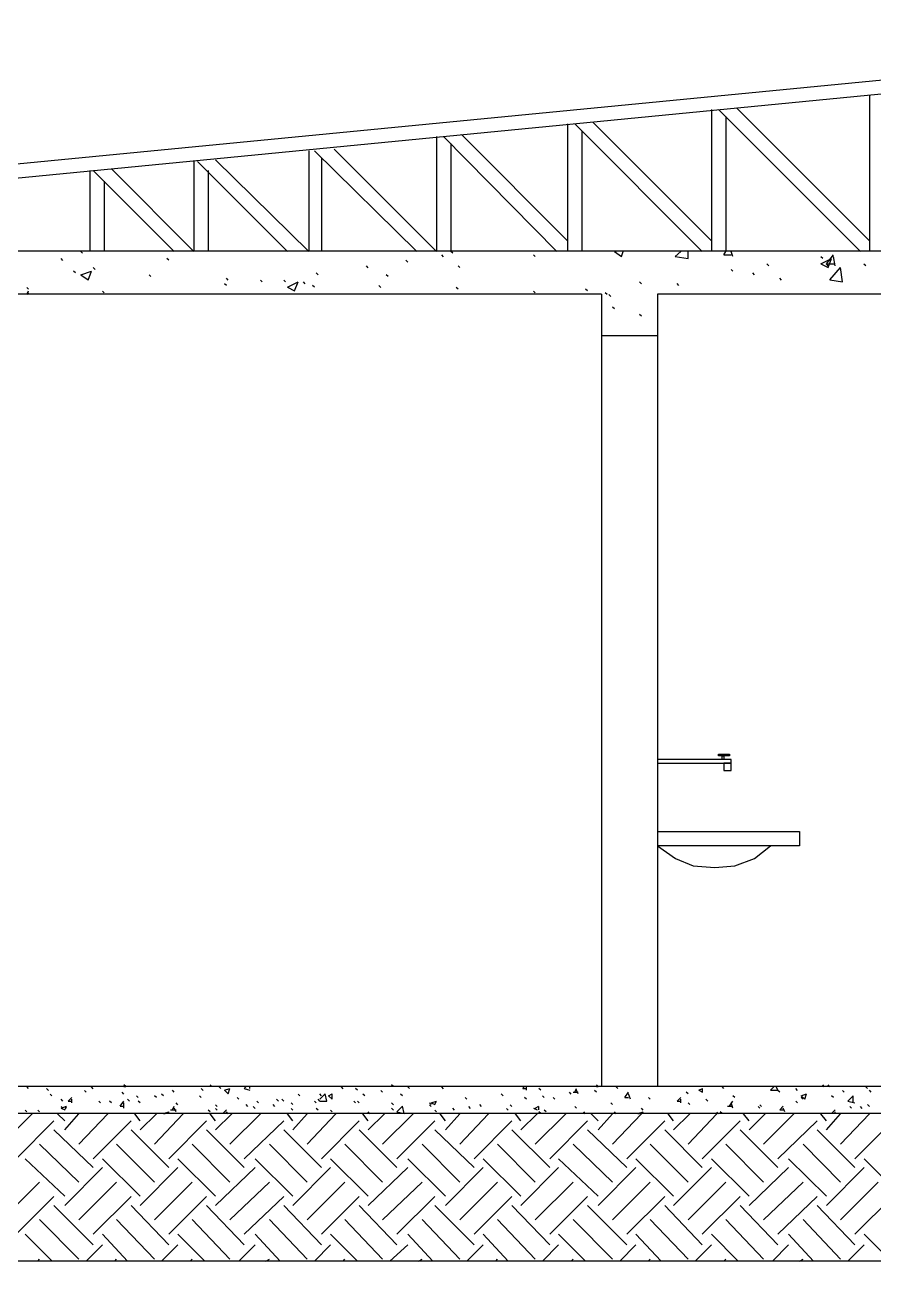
# Model space of a CAD drawing. Header units: millimetres. Extents: x -518.8 to -461.2, y 3.5 to 44.2.
# Drawn here: x -475.902 to -472.894, y 39.713 to 44.166 of the extents above; entities that cross this region are included whole.
import ezdxf

# ---------------------------------------------------------------- set-up
doc = ezdxf.new("R2010")
doc.units = ezdxf.units.MM
doc.header["$MEASUREMENT"] = 0
for name, color, linetype in [('10', 10, 'Continuous'), ('2', 2, 'Continuous'), ('5', 5, 'Continuous'), ('6', 6, 'Continuous')]:
    doc.layers.add(name, color=color, linetype=linetype)

msp = doc.modelspace()

# ---------------------------------------------------------------- linework, layer by layer
at = {"layer": '10'}
for points in [[(-462.5775, 43.3646), (-470.8534, 44.1661), (-470.8534, 44.1661), (-479.1233, 43.3646)], [(-470.879, 44.1157), (-479.1166, 43.3135)]]:
    msp.add_lwpolyline(points, dxfattribs=at)
at = {"layer": '2'}
for points in [[(-473.6609, 41.5511), (-473.4, 41.5511), (-473.4, 41.5639), (-473.6609, 41.5639), (-473.6609, 41.5511)], [(-473.406, 41.5766), (-473.4444, 41.5766), (-473.4444, 41.5827), (-473.406, 41.5827), (-473.406, 41.5766)], [(-473.4256, 41.5639), (-473.4316, 41.5639), (-473.4316, 41.5766), (-473.4256, 41.5766), (-473.4256, 41.5639)], [(-473.4, 41.5511), (-473.4256, 41.5511), (-473.4256, 41.5255), (-473.4, 41.5255), (-473.4, 41.5511)], [(-473.6609, 41.309), (-473.1579, 41.309), (-473.1579, 41.2578), (-473.1579, 41.2578), (-473.6609, 41.2578), (-473.6609, 41.2578), (-473.597, 41.2135), (-473.5339, 41.1879), (-473.4572, 41.1819), (-473.3872, 41.1879), (-473.3173, 41.2135), (-473.2602, 41.2578)]]:
    msp.add_lwpolyline(points, dxfattribs=at)
at = {"layer": '5'}
for points in [[(-462.3805, 43.3654), (-479.3203, 43.3654)], [(-473.8587, 43.2127), (-478.9196, 43.2127)], [(-473.8587, 43.2127), (-473.8587, 40.4052)], [(-473.6609, 43.2127), (-473.6609, 40.4052)], [(-469.6504, 43.2127), (-473.6609, 43.2127)], [(-473.8587, 43.0661), (-473.6609, 43.0661)], [(-464.7361, 40.4052), (-478.9196, 40.4052)], [(-469.0963, 40.3097), (-478.9196, 40.3097)]]:
    msp.add_lwpolyline(points, dxfattribs=at)
at = {"layer": '6'}
for points in [[(-472.9098, 43.918), (-472.9098, 43.3646)], [(-473.4699, 43.8669), (-473.4699, 43.3646)], [(-472.9414, 43.3646), (-473.4444, 43.8669)], [(-472.9098, 43.4022), (-473.3812, 43.8736)], [(-473.9797, 43.8165), (-473.9797, 43.3646)], [(-473.5023, 43.3646), (-473.9542, 43.8165)], [(-473.4699, 43.4022), (-473.8902, 43.8225)], [(-473.4188, 43.8421), (-473.4188, 43.3646)], [(-474.4444, 43.7714), (-474.4444, 43.3646)], [(-474.0173, 43.3646), (-474.4188, 43.7714)], [(-473.9797, 43.4022), (-474.3549, 43.7782)], [(-473.9286, 43.7909), (-473.9286, 43.3646)], [(-474.4444, 43.3646), (-474.8068, 43.727)], [(-474.3933, 43.7466), (-474.3933, 43.3646)], [(-475.3038, 43.6827), (-475.3038, 43.3646)], [(-474.9722, 43.3646), (-475.291, 43.6827)], [(-474.8963, 43.3646), (-475.2271, 43.6887)], [(-474.8963, 43.721), (-474.8963, 43.3646)], [(-474.5143, 43.3646), (-474.8767, 43.721)], [(-474.8519, 43.6954), (-474.8519, 43.3646)], [(-475.673, 43.6511), (-475.673, 43.3646)], [(-475.3737, 43.3646), (-475.6602, 43.6511)], [(-475.3038, 43.3646), (-475.5963, 43.6571)], [(-475.2527, 43.6511), (-475.2527, 43.3646)], [(-475.6218, 43.6127), (-475.6218, 43.3646)], [(-475.7684, 43.3323), (-475.7745, 43.3391)], [(-475.6985, 43.3578), (-475.7045, 43.3646)], [(-475.3925, 43.333), (-475.3993, 43.3391)], [(-474.5459, 43.3263), (-474.5527, 43.333)], [(-474.4188, 43.3451), (-474.4248, 43.3518)], [(-474.3865, 43.3578), (-474.3933, 43.3646)], [(-474.094, 43.3458), (-474.1, 43.3518)], [(-473.8136, 43.3646), (-473.8075, 43.3646)], [(-473.8136, 43.3646), (-473.7887, 43.3458)], [(-473.7887, 43.3458), (-473.782, 43.3646)], [(-473.5978, 43.3458), (-473.5782, 43.3646)], [(-473.5978, 43.3458), (-473.5527, 43.3391)], [(-473.5527, 43.3391), (-473.5527, 43.3646)], [(-473.4256, 43.3518), (-473.4188, 43.3646)], [(-473.4256, 43.3518), (-473.4, 43.3518)], [(-473.394, 43.3458), (-473.4, 43.3646)], [(-473.0752, 43.3391), (-473.082, 43.3451)], [(-473.082, 43.3203), (-473.0436, 43.3391)], [(-473.0624, 43.3203), (-473.0369, 43.3518)], [(-473.0564, 43.3075), (-473.0436, 43.3391)], [(-473.0308, 43.3135), (-473.0369, 43.3458)], [(-475.7233, 43.2879), (-475.7301, 43.2947)], [(-475.7045, 43.2819), (-475.6662, 43.2947)], [(-475.7045, 43.2819), (-475.679, 43.2631)], [(-475.679, 43.2624), (-475.6662, 43.2947)], [(-475.6534, 43.3007), (-475.6602, 43.3075)], [(-475.4564, 43.2751), (-475.4624, 43.2819)], [(-474.8639, 43.2819), (-474.8707, 43.2879)], [(-474.6857, 43.3067), (-474.6925, 43.3135)], [(-474.6158, 43.2751), (-474.6226, 43.2819)], [(-474.3617, 43.3075), (-474.3677, 43.3135)], [(-473.394, 43.2947), (-473.4, 43.3007)], [(-473.3173, 43.2819), (-473.3233, 43.2879)], [(-473.2662, 43.3135), (-473.273, 43.3203)], [(-473.082, 43.3203), (-473.0564, 43.3075)], [(-473.0624, 43.3203), (-473.0308, 43.3203)], [(-473.0564, 43.3135), (-473.0624, 43.3203)], [(-473.0496, 43.2631), (-473.0121, 43.3075)], [(-473.0053, 43.2563), (-473.0121, 43.3075)], [(-472.9226, 43.3135), (-472.9293, 43.3195)], [(-475.8895, 43.2308), (-475.8955, 43.2368)], [(-475.1887, 43.2436), (-475.1955, 43.2496)], [(-475.1827, 43.2624), (-475.1887, 43.2691)], [(-475.0617, 43.2563), (-475.0677, 43.2624)], [(-474.979, 43.2563), (-474.985, 43.2624)], [(-474.9722, 43.2375), (-474.9346, 43.2563)], [(-474.9722, 43.2375), (-474.9474, 43.2248)], [(-474.9474, 43.2248), (-474.9346, 43.2563)], [(-474.909, 43.2496), (-474.9151, 43.2563)], [(-474.8767, 43.2375), (-474.8835, 43.2436)], [(-474.6414, 43.2368), (-474.6481, 43.2436)], [(-474.3677, 43.2308), (-474.3745, 43.2368)], [(-473.7181, 43.2496), (-473.7248, 43.2563)], [(-473.585, 43.2436), (-473.591, 43.2503)], [(-473.2218, 43.2624), (-473.2278, 43.2691)], [(-473.0496, 43.2631), (-473.0053, 43.2563)], [(-475.8955, 43.212), (-475.8895, 43.2248)], [(-475.8895, 43.212), (-475.8895, 43.218)], [(-475.6218, 43.218), (-475.6278, 43.224)], [(-474.094, 43.218), (-474.1, 43.224)], [(-473.909, 43.2248), (-473.9158, 43.2308)], [(-473.8391, 43.212), (-473.8459, 43.218)], [(-473.8263, 43.2052), (-473.8331, 43.212)], [(-473.8136, 43.1609), (-473.8203, 43.1669)], [(-473.7181, 43.1353), (-473.7248, 43.1413)], [(-475.8895, 40.3985), (-475.8955, 40.4052)], [(-475.8188, 40.3917), (-475.8256, 40.3985)], [(-475.6857, 40.3857), (-475.6918, 40.3917)], [(-475.6602, 40.3977), (-475.6662, 40.4045)], [(-475.5451, 40.4052), (-475.5519, 40.4112)], [(-475.5519, 40.4052), (-475.5451, 40.4052)], [(-475.3737, 40.3857), (-475.3797, 40.3924)], [(-475.2714, 40.3917), (-475.2782, 40.3985)], [(-475.2399, 40.4052), (-475.2459, 40.4112)], [(-475.2083, 40.3985), (-475.2143, 40.4045)], [(-475.1955, 40.3924), (-475.176, 40.3985)], [(-475.1955, 40.3924), (-475.1827, 40.3797)], [(-475.1827, 40.3797), (-475.176, 40.3985)], [(-475.1256, 40.3985), (-475.1188, 40.4052)], [(-475.1256, 40.3985), (-475.106, 40.3924)], [(-475.106, 40.3985), (-475.106, 40.4052)], [(-474.7752, 40.3977), (-474.7812, 40.4045)], [(-474.7241, 40.3924), (-474.7308, 40.3985)], [(-474.6354, 40.3857), (-474.6414, 40.3917)], [(-474.597, 40.4052), (-474.603, 40.4112)], [(-474.5399, 40.3985), (-474.5459, 40.4045)], [(-474.4188, 40.3977), (-474.4248, 40.4045)], [(-474.1384, 40.3985), (-474.1324, 40.4052)], [(-474.1384, 40.3985), (-474.1256, 40.3985)], [(-474.1256, 40.3924), (-474.1256, 40.4052)], [(-474.0745, 40.3924), (-474.0812, 40.3985)], [(-473.9542, 40.3857), (-473.9474, 40.3985)], [(-473.9414, 40.3797), (-473.9474, 40.3924)], [(-473.8775, 40.3857), (-473.8842, 40.3917)], [(-473.8714, 40.4052), (-473.8775, 40.4112)], [(-473.8775, 40.4052), (-473.8714, 40.4052)], [(-473.8008, 40.3985), (-473.8075, 40.4045)], [(-473.5143, 40.3924), (-473.5015, 40.3985)], [(-473.5143, 40.3924), (-473.5015, 40.3857)], [(-473.5015, 40.3857), (-473.5015, 40.3985)], [(-473.4256, 40.3985), (-473.4316, 40.4052)], [(-473.2602, 40.3924), (-473.2474, 40.4052)], [(-473.2602, 40.3924), (-473.2346, 40.3924)], [(-473.2346, 40.3924), (-473.2406, 40.4052)], [(-473.2278, 40.3857), (-473.2346, 40.3917)], [(-473.1647, 40.3917), (-473.1707, 40.3985)], [(-473.0692, 40.4045), (-473.0752, 40.4112)], [(-473.0496, 40.4045), (-473.0564, 40.4112)], [(-472.9993, 40.3857), (-473.0053, 40.3917)], [(-472.9166, 40.3985), (-472.9226, 40.4045)], [(-472.9038, 40.3857), (-472.9098, 40.3924)], [(-475.8068, 40.3729), (-475.8128, 40.3789)], [(-475.7684, 40.3533), (-475.7745, 40.3601)], [(-475.7489, 40.3541), (-475.7361, 40.3669)], [(-475.7489, 40.3541), (-475.7361, 40.3541)], [(-475.7361, 40.3473), (-475.7361, 40.3601)], [(-475.6346, 40.3473), (-475.6406, 40.3541)], [(-475.6346, 40.3473), (-475.6406, 40.3533)], [(-475.5963, 40.3473), (-475.603, 40.3541)], [(-475.5647, 40.3353), (-475.5519, 40.3541)], [(-475.5519, 40.3789), (-475.5579, 40.3857)], [(-475.5519, 40.3285), (-475.5519, 40.3473)], [(-475.5324, 40.3541), (-475.5391, 40.3601)], [(-475.5008, 40.3669), (-475.5068, 40.3729)], [(-475.4948, 40.3473), (-475.5008, 40.3533)], [(-475.4369, 40.3669), (-475.4436, 40.3729)], [(-475.4121, 40.3729), (-475.4181, 40.3789)], [(-475.3609, 40.3406), (-475.3669, 40.3473)], [(-475.2782, 40.3661), (-475.2842, 40.3729)], [(-475.1444, 40.3601), (-475.1504, 40.3661)], [(-475.0745, 40.3473), (-475.0805, 40.3533)], [(-475.0045, 40.3533), (-475.0105, 40.3601)], [(-474.985, 40.3541), (-474.9918, 40.3601)], [(-474.9534, 40.3413), (-474.9594, 40.3473)], [(-474.9278, 40.3729), (-474.9346, 40.3789)], [(-474.8707, 40.3473), (-474.8767, 40.3533)], [(-474.8579, 40.3541), (-474.8639, 40.3601)], [(-474.8579, 40.3601), (-474.8384, 40.3797)], [(-474.8511, 40.3729), (-474.8579, 40.3797)], [(-474.8579, 40.3541), (-474.8324, 40.3541)], [(-474.8324, 40.3541), (-474.8384, 40.3797)], [(-474.8263, 40.3729), (-474.8136, 40.3797)], [(-474.8263, 40.3729), (-474.8136, 40.3601)], [(-474.8136, 40.3601), (-474.8136, 40.3797)], [(-474.7308, 40.3473), (-474.7369, 40.3533)], [(-474.7181, 40.3473), (-474.7241, 40.3533)], [(-474.6985, 40.3729), (-474.7053, 40.3789)], [(-474.597, 40.3406), (-474.603, 40.3473)], [(-474.5647, 40.3729), (-474.5714, 40.3789)], [(-474.4632, 40.3413), (-474.4692, 40.3473)], [(-474.4632, 40.3473), (-474.4444, 40.3541)], [(-474.4632, 40.3473), (-474.4504, 40.3413)], [(-474.4504, 40.3413), (-474.4444, 40.3541)], [(-474.3361, 40.3601), (-474.3421, 40.3669)], [(-474.2083, 40.3729), (-474.2151, 40.3797)], [(-474.1256, 40.3601), (-474.1324, 40.3669)], [(-474.0624, 40.3669), (-474.0684, 40.3729)], [(-474.0241, 40.3601), (-474.0301, 40.3661)], [(-473.9669, 40.3789), (-473.973, 40.3857)], [(-473.9602, 40.3857), (-473.9414, 40.3857)], [(-473.8203, 40.3413), (-473.8263, 40.3473)], [(-473.776, 40.3669), (-473.7632, 40.3857)], [(-473.776, 40.3669), (-473.7632, 40.3669)], [(-473.7564, 40.3601), (-473.7632, 40.3797)], [(-473.6865, 40.3601), (-473.6925, 40.3669)], [(-473.591, 40.3541), (-473.5782, 40.3669)], [(-473.591, 40.3541), (-473.5782, 40.3541)], [(-473.5782, 40.3473), (-473.5782, 40.3601)], [(-473.5527, 40.3797), (-473.5594, 40.3857)], [(-473.5466, 40.3413), (-473.5527, 40.3473)], [(-473.4827, 40.3541), (-473.4895, 40.3601)], [(-473.406, 40.3353), (-473.394, 40.3541)], [(-473.394, 40.3285), (-473.4, 40.3473)], [(-473.3872, 40.3669), (-473.394, 40.3729)], [(-473.1647, 40.3473), (-473.1707, 40.3541)], [(-473.1519, 40.3729), (-473.1324, 40.3797)], [(-473.1519, 40.3729), (-473.1391, 40.3601)], [(-473.1451, 40.3601), (-473.1519, 40.3661)], [(-473.1391, 40.3601), (-473.1324, 40.3797)], [(-473.0369, 40.3669), (-473.0436, 40.3729)], [(-472.9865, 40.3541), (-472.9669, 40.3729)], [(-472.9865, 40.3541), (-472.9609, 40.3473)], [(-472.9669, 40.3473), (-472.9669, 40.3729)], [(-475.985, 40.2007), (-475.8767, 40.309)], [(-475.8955, 40.3157), (-475.9015, 40.3218)], [(-475.8511, 40.3157), (-475.8572, 40.3218)], [(-475.7617, 40.2834), (-475.7872, 40.309)], [(-475.7745, 40.3285), (-475.7557, 40.3353)], [(-475.7684, 40.3285), (-475.7745, 40.3345)], [(-475.7745, 40.3285), (-475.7617, 40.3225)], [(-475.7617, 40.3225), (-475.7557, 40.3345)], [(-475.7557, 40.3285), (-475.7617, 40.3345)], [(-475.7617, 40.2518), (-475.7113, 40.309)], [(-475.7113, 40.2007), (-475.609, 40.309)], [(-475.5647, 40.3353), (-475.5519, 40.3353)], [(-475.4948, 40.2834), (-475.5136, 40.309)], [(-475.4948, 40.2518), (-475.4369, 40.309)], [(-475.4436, 40.2007), (-475.3414, 40.309)], [(-475.4121, 40.3097), (-475.3925, 40.3157)], [(-475.4121, 40.3097), (-475.4053, 40.3097)], [(-475.3925, 40.3097), (-475.3925, 40.3157)], [(-475.3865, 40.3225), (-475.3669, 40.3225)], [(-475.3797, 40.3225), (-475.3737, 40.3353)], [(-475.3669, 40.3157), (-475.3737, 40.3285)], [(-475.2459, 40.3157), (-475.2527, 40.3218)], [(-475.2271, 40.2834), (-475.2459, 40.309)], [(-475.2211, 40.3345), (-475.2271, 40.3406)], [(-475.2211, 40.3218), (-475.2271, 40.3278)], [(-475.2271, 40.2518), (-475.1699, 40.309)], [(-475.2015, 40.3097), (-475.1887, 40.3225)], [(-475.1887, 40.3097), (-475.1887, 40.3157)], [(-475.1827, 40.309), (-475.1887, 40.3157)], [(-475.176, 40.2007), (-475.0677, 40.309)], [(-475.1128, 40.3345), (-475.1188, 40.3413)], [(-475.0872, 40.3278), (-475.0933, 40.3345)], [(-475.0173, 40.3345), (-475.0233, 40.3413)], [(-474.9534, 40.2834), (-474.9722, 40.309)], [(-474.9534, 40.3218), (-474.9594, 40.3278)], [(-474.9534, 40.2518), (-474.9023, 40.309)], [(-474.9023, 40.2007), (-474.8008, 40.309)], [(-474.8639, 40.3218), (-474.8707, 40.3278)], [(-474.8136, 40.3157), (-474.8196, 40.3218)], [(-474.6857, 40.2834), (-474.7053, 40.309)], [(-474.6797, 40.309), (-474.6857, 40.3157)], [(-474.6857, 40.2518), (-474.6286, 40.309)], [(-474.6354, 40.2007), (-474.5271, 40.309)], [(-474.597, 40.3218), (-474.603, 40.3285)], [(-474.5842, 40.3157), (-474.5647, 40.3353)], [(-474.5842, 40.3157), (-474.5587, 40.3097)], [(-474.5587, 40.3097), (-474.5647, 40.3353)], [(-474.4632, 40.3345), (-474.4692, 40.3406)], [(-474.4444, 40.3157), (-474.4504, 40.3218)], [(-474.4121, 40.2834), (-474.4316, 40.309)], [(-474.4121, 40.2518), (-474.3617, 40.309)], [(-474.3805, 40.3218), (-474.3865, 40.3285)], [(-474.3617, 40.2007), (-474.2594, 40.309)], [(-474.3233, 40.3278), (-474.3293, 40.3345)], [(-474.285, 40.3345), (-474.291, 40.3413)], [(-474.1895, 40.3218), (-474.1955, 40.3278)], [(-474.1767, 40.3345), (-474.1827, 40.3406)], [(-474.1451, 40.2834), (-474.1639, 40.309)], [(-474.1451, 40.2518), (-474.0872, 40.309)], [(-474.1, 40.3285), (-474.0872, 40.3225)], [(-474.094, 40.3285), (-474.0812, 40.3353)], [(-474.094, 40.2007), (-473.9857, 40.309)], [(-474.0812, 40.3225), (-474.0812, 40.3345)], [(-474.0745, 40.3097), (-474.0812, 40.3157)], [(-474.0557, 40.3157), (-474.0624, 40.3218)], [(-473.9474, 40.3285), (-473.9542, 40.3345)], [(-473.9158, 40.309), (-473.9218, 40.3157)], [(-473.8714, 40.2834), (-473.8963, 40.309)], [(-473.8714, 40.2518), (-473.8203, 40.309)], [(-473.8203, 40.2007), (-473.7181, 40.309)], [(-473.8075, 40.309), (-473.8136, 40.3157)], [(-473.7308, 40.3097), (-473.7121, 40.3157)], [(-473.7308, 40.3097), (-473.7248, 40.3097)], [(-473.7121, 40.3218), (-473.7181, 40.3285)], [(-473.7181, 40.3097), (-473.7121, 40.3157)], [(-473.6038, 40.2834), (-473.6226, 40.309)], [(-473.6038, 40.2518), (-473.5466, 40.309)], [(-473.5527, 40.2007), (-473.4511, 40.309)], [(-473.4444, 40.309), (-473.4511, 40.315)], [(-473.4316, 40.3097), (-473.4384, 40.3157)], [(-473.4128, 40.3353), (-473.394, 40.3353)], [(-473.3361, 40.2834), (-473.3557, 40.309)], [(-473.3361, 40.2518), (-473.279, 40.309)], [(-473.2978, 40.3285), (-473.3045, 40.3345)], [(-473.2918, 40.3345), (-473.2985, 40.3406)], [(-473.2857, 40.2007), (-473.1775, 40.309)], [(-473.2278, 40.3225), (-473.2151, 40.3353)], [(-473.2278, 40.3225), (-473.2151, 40.3225)], [(-473.209, 40.3157), (-473.2151, 40.3285)], [(-473.0624, 40.2834), (-473.082, 40.309)], [(-473.0624, 40.2518), (-473.0121, 40.309)], [(-473.0436, 40.3097), (-473.0308, 40.3225)], [(-473.0308, 40.3097), (-473.0308, 40.3157)], [(-473.0121, 40.2007), (-472.9098, 40.309)], [(-472.9737, 40.3285), (-472.9797, 40.3345)], [(-472.9354, 40.3278), (-472.9414, 40.3345)], [(-472.9098, 40.3345), (-472.9166, 40.3413)], [(-461.203, 40.2578), (-461.203, 39.8436), (-461.8835, 39.8436), (-461.8835, 36.909), (-469.5293, 36.909), (-469.5293, 39.7864), (-480.5489, 39.7864), (-480.5489, 40.2067)], [(-475.9339, 40.1496), (-475.8, 40.2834)], [(-475.6602, 40.1496), (-475.5263, 40.2834)], [(-475.3925, 40.1496), (-475.2587, 40.2834)], [(-475.1256, 40.1496), (-474.985, 40.2834)], [(-474.8519, 40.1496), (-474.7181, 40.2834)], [(-474.5842, 40.1496), (-474.4504, 40.2834)], [(-474.3105, 40.1496), (-474.1767, 40.2834)], [(-474.0429, 40.1496), (-473.909, 40.2834)], [(-473.7692, 40.1496), (-473.6354, 40.2834)], [(-473.5023, 40.1496), (-473.3684, 40.2834)], [(-473.2346, 40.1496), (-473.0948, 40.2834)], [(-472.9609, 40.1496), (-472.8271, 40.2834)], [(-475.6602, 40.118), (-475.8, 40.2518)], [(-475.3925, 40.118), (-475.5263, 40.2518)], [(-475.1256, 40.118), (-475.2587, 40.2518)], [(-474.8511, 40.118), (-474.985, 40.2518)], [(-474.5842, 40.118), (-474.7181, 40.2518)], [(-474.3105, 40.118), (-474.4504, 40.2518)], [(-474.0429, 40.118), (-474.1767, 40.2518)], [(-473.7692, 40.118), (-473.909, 40.2518)], [(-473.5023, 40.118), (-473.6354, 40.2518)], [(-473.2346, 40.118), (-473.3684, 40.2518)], [(-472.9609, 40.118), (-473.0948, 40.2518)], [(-475.7113, 40.0669), (-475.8511, 40.2007)], [(-475.4436, 40.0669), (-475.5775, 40.2007)], [(-475.176, 40.0669), (-475.3098, 40.2007)], [(-474.9023, 40.0669), (-475.0361, 40.2007)], [(-474.6354, 40.0669), (-474.7684, 40.2007)], [(-474.3617, 40.0669), (-474.4948, 40.2007)], [(-474.094, 40.0669), (-474.2278, 40.2007)], [(-473.8203, 40.0669), (-473.9602, 40.2007)], [(-473.5527, 40.0669), (-473.6865, 40.2007)], [(-473.2857, 40.0669), (-473.4188, 40.2007)], [(-473.0121, 40.0669), (-473.1451, 40.2007)], [(-475.7617, 40.0165), (-475.9015, 40.1496)], [(-475.4948, 40.0165), (-475.6278, 40.1496)], [(-475.2271, 40.0165), (-475.3609, 40.1496)], [(-474.9534, 40.0165), (-475.0872, 40.1496)], [(-474.6857, 40.0165), (-474.8196, 40.1496)], [(-474.4121, 40.0165), (-474.5459, 40.1496)], [(-474.1451, 40.0165), (-474.2782, 40.1496)], [(-473.8714, 40.0165), (-474.0113, 40.1496)], [(-473.6038, 40.0165), (-473.7376, 40.1496)], [(-473.3361, 40.0165), (-473.4699, 40.1496)], [(-473.0624, 40.0165), (-473.1963, 40.1496)], [(-472.7955, 40.0165), (-472.9286, 40.1496)], [(-475.7617, 39.9842), (-475.6278, 40.118)], [(-475.4948, 39.9842), (-475.3609, 40.118)], [(-475.2271, 39.9842), (-475.0872, 40.118)], [(-474.9534, 39.9842), (-474.8196, 40.118)], [(-474.6857, 39.9842), (-474.5459, 40.118)], [(-474.4121, 39.9842), (-474.2782, 40.118)], [(-474.1451, 39.9842), (-474.0113, 40.118)], [(-473.8714, 39.9842), (-473.7376, 40.118)], [(-473.6038, 39.9842), (-473.4699, 40.118)], [(-473.3361, 39.9842), (-473.1963, 40.118)], [(-473.0624, 39.9842), (-472.9286, 40.118)], [(-475.985, 39.933), (-475.8511, 40.0669)], [(-475.7113, 39.933), (-475.5775, 40.0669)], [(-475.4436, 39.933), (-475.3098, 40.0669)], [(-475.176, 39.933), (-475.0361, 40.0669)], [(-474.9023, 39.933), (-474.7684, 40.0669)], [(-474.6354, 39.933), (-474.4948, 40.0669)], [(-474.3617, 39.933), (-474.2278, 40.0669)], [(-474.094, 39.933), (-473.9602, 40.0669)], [(-473.8203, 39.933), (-473.6865, 40.0669)], [(-473.5527, 39.933), (-473.4188, 40.0669)], [(-473.2857, 39.933), (-473.1451, 40.0669)], [(-473.0121, 39.933), (-472.8782, 40.0669)], [(-475.9339, 39.8819), (-475.8, 40.0157)], [(-475.6602, 39.8819), (-475.5263, 40.0157)], [(-475.3925, 39.8819), (-475.2587, 40.0157)], [(-475.1256, 39.8819), (-474.985, 40.0157)], [(-474.8519, 39.8819), (-474.7181, 40.0157)], [(-474.5842, 39.8819), (-474.4504, 40.0157)], [(-474.3105, 39.8819), (-474.1767, 40.0157)], [(-474.0429, 39.8819), (-473.909, 40.0157)], [(-473.7692, 39.8819), (-473.6354, 40.0157)], [(-473.5023, 39.8819), (-473.3684, 40.0157)], [(-473.2346, 39.8819), (-473.0948, 40.0157)], [(-472.9609, 39.8819), (-472.8271, 40.0157)], [(-475.6602, 39.8443), (-475.8, 39.9842)], [(-475.3925, 39.8443), (-475.5263, 39.9842)], [(-475.1256, 39.8443), (-475.2587, 39.9842)], [(-474.8511, 39.8443), (-474.985, 39.9842)], [(-474.5842, 39.8443), (-474.7181, 39.9842)], [(-474.3105, 39.8443), (-474.4504, 39.9842)], [(-474.0429, 39.8443), (-474.1767, 39.9842)], [(-473.7692, 39.8443), (-473.909, 39.9842)], [(-473.5023, 39.8443), (-473.6354, 39.9842)], [(-473.2346, 39.8443), (-473.3684, 39.9842)], [(-472.9609, 39.8443), (-473.0948, 39.9842)], [(-475.7113, 39.7932), (-475.8511, 39.9338)], [(-475.4436, 39.7932), (-475.5775, 39.9338)], [(-475.176, 39.7932), (-475.3098, 39.9338)], [(-474.9023, 39.7932), (-475.0361, 39.9338)], [(-474.6354, 39.7932), (-474.7684, 39.9338)], [(-474.3617, 39.7932), (-474.4948, 39.9338)], [(-474.094, 39.7932), (-474.2278, 39.9338)], [(-473.8203, 39.7932), (-473.9602, 39.9338)], [(-473.5527, 39.7932), (-473.6865, 39.9338)], [(-473.2857, 39.7932), (-473.4188, 39.9338)], [(-473.0121, 39.7932), (-473.1451, 39.9338)], [(-475.806, 39.7872), (-475.9015, 39.8827)], [(-475.5391, 39.7872), (-475.6278, 39.8827)], [(-475.2654, 39.7872), (-475.3609, 39.8827)], [(-474.9978, 39.7872), (-475.0872, 39.8827)], [(-474.7241, 39.7872), (-474.8196, 39.8827)], [(-474.4572, 39.7872), (-474.5459, 39.8827)], [(-474.1895, 39.7872), (-474.2782, 39.8827)], [(-473.9158, 39.7872), (-474.0113, 39.8827)], [(-473.6481, 39.7872), (-473.7376, 39.8827)], [(-473.3745, 39.7872), (-473.4699, 39.8827)], [(-473.1075, 39.7872), (-473.1963, 39.8827)], [(-472.8331, 39.7872), (-472.9286, 39.8827)], [(-475.6857, 39.7872), (-475.6278, 39.8443)], [(-475.4181, 39.7872), (-475.3609, 39.8443)], [(-475.1444, 39.7872), (-475.0872, 39.8443)], [(-474.8767, 39.7872), (-474.8196, 39.8443)], [(-474.6098, 39.7872), (-474.5459, 39.8443)], [(-474.3361, 39.7872), (-474.2782, 39.8443)], [(-474.0684, 39.7872), (-474.0113, 39.8443)], [(-473.7948, 39.7872), (-473.7376, 39.8443)], [(-473.5271, 39.7872), (-473.4699, 39.8443)], [(-473.2534, 39.7872), (-473.1963, 39.8443)], [(-472.9865, 39.7872), (-472.9286, 39.8443)], [(-475.8572, 39.7864), (-475.8511, 39.7932)], [(-475.5835, 39.7864), (-475.5775, 39.7932)], [(-475.3166, 39.7864), (-475.3098, 39.7932)], [(-475.0489, 39.7864), (-475.0361, 39.7932)], [(-474.7752, 39.7864), (-474.7684, 39.7932)], [(-474.5075, 39.7864), (-474.4948, 39.7932)], [(-474.2339, 39.7864), (-474.2278, 39.7932)], [(-473.9669, 39.7864), (-473.9602, 39.7932)], [(-473.6933, 39.7864), (-473.6865, 39.7932)], [(-473.4256, 39.7864), (-473.4188, 39.7932)], [(-473.1579, 39.7864), (-473.1451, 39.7932)]]:
    msp.add_lwpolyline(points, dxfattribs=at)

doc.saveas('drawing.dxf')
